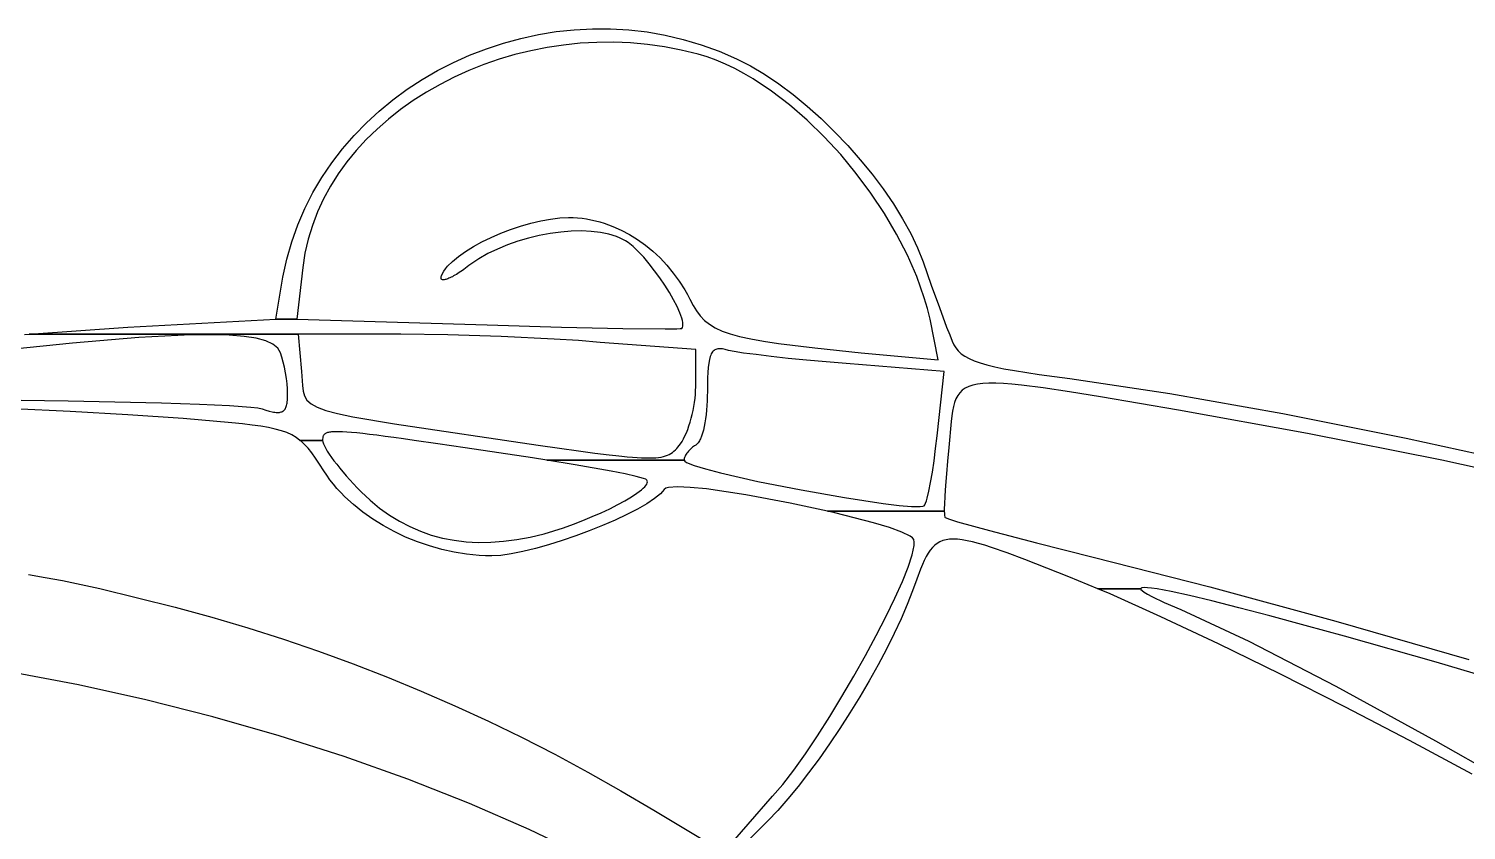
# Model space of a CAD drawing. Extents: x -119 to 121, y -47 to 51.
# Drawn here: x 82.06 to 90.76, y 41.15 to 46 of the extents above; entities that cross this region are included whole.
import ezdxf

# ---------------------------------------------------------------- set-up
doc = ezdxf.new("R2010")
doc.units = 0
doc.layers.add('BLACK', color=7, linetype='CONTINUOUS')

msp = doc.modelspace()

# ---------------------------------------------------------------- linework, layer by layer
at = {"layer": 'BLACK', "linetype": 'CONTINUOUS'}
for p, q in [((84.9369, 45.9113), (85.0419, 45.9398)), ((85.0419, 45.9398), (85.1486, 45.9629)), ((85.1486, 45.9629), (85.2565, 45.9803)), ((85.2565, 45.9803), (85.3655, 45.992)), ((85.3655, 45.992), (85.4752, 45.9977)), ((85.4752, 45.9977), (85.5854, 45.9975)), ((85.5854, 45.9975), (85.6958, 45.991)), ((85.6958, 45.991), (85.8062, 45.9783)), ((85.8062, 45.9783), (85.9162, 45.9592)), ((85.9162, 45.9592), (86.0256, 45.9335)), ((86.0256, 45.9335), (86.1342, 45.9012)), ((84.7326, 45.8382), (84.8337, 45.8773)), ((84.8337, 45.8773), (84.9369, 45.9113)), ((85.1029, 45.865), (85.0063, 45.8412)), ((85.2011, 45.8844), (85.1029, 45.865)), ((85.3005, 45.8994), (85.2011, 45.8844)), ((85.4009, 45.9098), (85.3005, 45.8994)), ((85.5022, 45.9155), (85.4009, 45.9098)), ((85.6041, 45.9163), (85.5022, 45.9155)), ((85.7063, 45.9122), (85.6041, 45.9163)), ((85.8088, 45.9031), (85.7063, 45.9122)), ((85.9111, 45.8888), (85.8088, 45.9031)), ((86.0132, 45.8692), (85.9111, 45.8888)), ((86.1147, 45.8442), (86.0132, 45.8692)), ((86.1342, 45.9012), (86.2416, 45.862)), ((86.2416, 45.862), (86.3475, 45.8159)), ((84.5379, 45.7446), (84.6339, 45.7939)), ((84.6339, 45.7939), (84.7326, 45.8382)), ((84.8185, 45.7812), (84.7277, 45.7451)), ((84.9114, 45.8133), (84.8185, 45.7812)), ((85.0063, 45.8412), (84.9114, 45.8133)), ((86.1698, 45.8272), (86.1147, 45.8442)), ((86.2253, 45.8069), (86.1698, 45.8272)), ((86.281, 45.7833), (86.2253, 45.8069)), ((86.3368, 45.7565), (86.281, 45.7833)), ((86.3475, 45.8159), (86.4318, 45.7733)), ((86.4318, 45.7733), (86.5173, 45.7227)), ((84.355, 45.6317), (84.4448, 45.6905)), ((84.4448, 45.6905), (84.5379, 45.7446)), ((84.6394, 45.7052), (84.5537, 45.6616)), ((84.7277, 45.7451), (84.6394, 45.7052)), ((86.3927, 45.7268), (86.3368, 45.7565)), ((86.4484, 45.6941), (86.3927, 45.7268)), ((86.5593, 45.6207), (86.4484, 45.6941)), ((86.5173, 45.7227), (86.6035, 45.6647)), ((84.2686, 45.5682), (84.355, 45.6317)), ((84.4708, 45.6143), (84.391, 45.5636)), ((84.5537, 45.6616), (84.4708, 45.6143)), ((86.6686, 45.5372), (86.5593, 45.6207)), ((86.6035, 45.6647), (86.6896, 45.6003)), ((86.6896, 45.6003), (86.7751, 45.5301)), ((84.1073, 45.4281), (84.1859, 45.5003)), ((84.1859, 45.5003), (84.2686, 45.5682)), ((84.3145, 45.5094), (84.2415, 45.452)), ((84.391, 45.5636), (84.3145, 45.5094)), ((86.7754, 45.4447), (86.6686, 45.5372)), ((86.7751, 45.5301), (86.8591, 45.4548)), ((84.033, 45.3517), (84.1073, 45.4281)), ((84.2415, 45.452), (84.1723, 45.3915)), ((86.8788, 45.3441), (86.7754, 45.4447)), ((86.8591, 45.4548), (86.9412, 45.3752)), ((83.9633, 45.2712), (84.033, 45.3517)), ((84.1071, 45.328), (84.0461, 45.2615)), ((84.1723, 45.3915), (84.1071, 45.328)), ((86.9781, 45.2365), (86.8788, 45.3441)), ((86.9412, 45.3752), (87.0205, 45.2921)), ((83.8984, 45.1868), (83.9633, 45.2712)), ((84.0461, 45.2615), (83.9894, 45.1923)), ((87.0205, 45.2921), (87.0964, 45.2061)), ((83.8387, 45.0986), (83.8984, 45.1868)), ((83.9894, 45.1923), (83.9375, 45.1204)), ((87.0724, 45.1229), (86.9781, 45.2365)), ((87.0964, 45.2061), (87.1682, 45.1181)), ((83.7843, 45.0067), (83.8387, 45.0986)), ((83.9375, 45.1204), (83.8904, 45.046)), ((87.1607, 45.0042), (87.0724, 45.1229)), ((87.1682, 45.1181), (87.2354, 45.0288)), ((83.7356, 44.9112), (83.7843, 45.0067)), ((83.8904, 45.046), (83.8484, 44.9692)), ((87.2423, 44.8815), (87.1607, 45.0042)), ((87.2354, 45.0288), (87.2971, 44.9388)), ((83.6929, 44.8123), (83.7356, 44.9112)), ((83.8118, 44.89), (83.7806, 44.8087)), ((83.8484, 44.9692), (83.8118, 44.89)), ((87.2971, 44.9388), (87.3527, 44.8491)), ((83.6563, 44.7102), (83.6929, 44.8123)), ((83.7806, 44.8087), (83.7553, 44.7254)), ((84.9803, 44.7838), (85.0412, 44.8044)), ((85.0412, 44.8044), (85.1022, 44.8221)), ((85.1022, 44.8221), (85.1626, 44.8365)), ((85.1626, 44.8365), (85.2215, 44.8473)), ((85.2215, 44.8473), (85.2781, 44.854)), ((85.2781, 44.854), (85.3315, 44.8564)), ((85.3315, 44.8564), (85.3587, 44.8558)), ((85.3587, 44.8558), (85.3858, 44.8542)), ((85.3858, 44.8542), (85.4128, 44.8514)), ((85.4128, 44.8514), (85.4398, 44.8476)), ((85.4398, 44.8476), (85.4666, 44.8427)), ((85.4666, 44.8427), (85.4934, 44.8368)), ((85.4934, 44.8368), (85.52, 44.8298)), ((85.52, 44.8298), (85.5464, 44.8219)), ((85.5464, 44.8219), (85.5726, 44.8129)), ((85.5726, 44.8129), (85.5987, 44.8029)), ((85.5987, 44.8029), (85.6499, 44.7801)), ((87.3162, 44.7557), (87.2423, 44.8815)), ((87.3527, 44.8491), (87.4016, 44.7602)), ((83.7553, 44.7254), (83.736, 44.6401)), ((84.8069, 44.7086), (84.8623, 44.7356)), ((84.8623, 44.7356), (84.9204, 44.7607)), ((84.9204, 44.7607), (84.9803, 44.7838)), ((85.089, 44.7314), (85.0246, 44.7125)), ((85.1542, 44.7471), (85.089, 44.7314)), ((85.2195, 44.7594), (85.1542, 44.7471)), ((85.2843, 44.7682), (85.2195, 44.7594)), ((85.3478, 44.7734), (85.2843, 44.7682)), ((85.4093, 44.7749), (85.3478, 44.7734)), ((85.4681, 44.7726), (85.4093, 44.7749)), ((85.5236, 44.7663), (85.4681, 44.7726)), ((85.5751, 44.7559), (85.5236, 44.7663)), ((85.6218, 44.7413), (85.5751, 44.7559)), ((85.6432, 44.7324), (85.6218, 44.7413)), ((85.6632, 44.7223), (85.6432, 44.7324)), ((85.6499, 44.7801), (85.7, 44.7535)), ((85.6767, 44.7147), (85.6632, 44.7223)), ((85.7, 44.7535), (85.7487, 44.7232)), ((85.7487, 44.7232), (85.7958, 44.6894)), ((87.3817, 44.628), (87.3162, 44.7557)), ((87.4016, 44.7602), (87.4431, 44.6731)), ((83.6262, 44.6049), (83.6563, 44.7102)), ((83.736, 44.6401), (83.7229, 44.553)), ((84.6648, 44.6212), (84.7073, 44.6511)), ((84.7073, 44.6511), (84.755, 44.6803)), ((84.755, 44.6803), (84.8069, 44.7086)), ((84.8431, 44.6378), (84.7889, 44.6073)), ((84.901, 44.6656), (84.8431, 44.6378)), ((84.9617, 44.6906), (84.901, 44.6656)), ((85.0246, 44.7125), (84.9617, 44.6906)), ((85.691, 44.7052), (85.6767, 44.7147)), ((85.7211, 44.681), (85.691, 44.7052)), ((85.7529, 44.6509), (85.7211, 44.681)), ((85.7857, 44.6157), (85.7529, 44.6509)), ((85.7958, 44.6894), (85.8412, 44.6521)), ((85.8412, 44.6521), (85.8846, 44.6115)), ((87.4431, 44.6731), (87.4764, 44.5883)), ((83.6029, 44.4965), (83.6262, 44.6049)), ((83.7229, 44.553), (83.6876, 44.2425)), ((84.5762, 44.532), (84.5863, 44.5465)), ((84.5863, 44.5465), (84.5984, 44.5613)), ((84.5984, 44.5613), (84.6282, 44.5912)), ((84.6282, 44.5912), (84.6648, 44.6212)), ((84.698, 44.5428), (84.6883, 44.5359)), ((84.7079, 44.55), (84.698, 44.5428)), ((84.7181, 44.5577), (84.7079, 44.55)), ((84.7284, 44.5657), (84.7181, 44.5577)), ((84.7389, 44.5742), (84.7284, 44.5657)), ((84.7889, 44.6073), (84.7389, 44.5742)), ((85.8189, 44.5766), (85.7857, 44.6157)), ((85.8517, 44.5347), (85.8189, 44.5766)), ((85.8846, 44.6115), (85.9259, 44.5677)), ((85.9259, 44.5677), (85.9648, 44.5207)), ((87.4379, 44.4992), (87.3817, 44.628)), ((87.4764, 44.5883), (87.5258, 44.4478)), ((83.5606, 44.2425), (83.6029, 44.4965)), ((84.5593, 44.4917), (84.5597, 44.4952)), ((84.5594, 44.4887), (84.5593, 44.4917)), ((84.56, 44.4861), (84.5594, 44.4887)), ((84.5597, 44.4952), (84.5608, 44.4992)), ((84.5606, 44.4849), (84.56, 44.4861)), ((84.5612, 44.4839), (84.5606, 44.4849)), ((84.5608, 44.4992), (84.5625, 44.5036)), ((84.562, 44.483), (84.5612, 44.4839)), ((84.563, 44.4822), (84.562, 44.483)), ((84.5625, 44.5036), (84.5683, 44.5176)), ((84.5652, 44.4809), (84.563, 44.4822)), ((84.568, 44.48), (84.5652, 44.4809)), ((84.5713, 44.4796), (84.568, 44.48)), ((84.5683, 44.5176), (84.5762, 44.532)), ((84.575, 44.4796), (84.5713, 44.4796)), ((84.5792, 44.48), (84.575, 44.4796)), ((84.5839, 44.4809), (84.5792, 44.48)), ((84.589, 44.4822), (84.5839, 44.4809)), ((84.5945, 44.4839), (84.589, 44.4822)), ((84.6004, 44.486), (84.5945, 44.4839)), ((84.6067, 44.4885), (84.6004, 44.486)), ((84.6134, 44.4914), (84.6067, 44.4885)), ((84.6205, 44.4948), (84.6134, 44.4914)), ((84.6279, 44.4985), (84.6205, 44.4948)), ((84.6356, 44.5027), (84.6279, 44.4985)), ((84.6437, 44.5072), (84.6356, 44.5027)), ((84.6521, 44.5121), (84.6437, 44.5072)), ((84.6607, 44.5175), (84.6521, 44.5121)), ((84.6697, 44.5232), (84.6607, 44.5175)), ((84.6789, 44.5294), (84.6697, 44.5232)), ((84.6883, 44.5359), (84.6789, 44.5294)), ((85.8835, 44.4909), (85.8517, 44.5347)), ((85.9136, 44.4463), (85.8835, 44.4909)), ((85.9648, 44.5207), (86.0011, 44.4708)), ((86.0011, 44.4708), (86.0347, 44.418)), ((87.4839, 44.3704), (87.4379, 44.4992)), ((85.9415, 44.4019), (85.9136, 44.4463)), ((85.9663, 44.3589), (85.9415, 44.4019)), ((86.0347, 44.418), (86.0504, 44.3906)), ((86.0504, 44.3906), (86.0653, 44.3625)), ((87.5027, 44.3063), (87.4839, 44.3704)), ((87.5258, 44.4478), (87.5752, 44.3113)), ((85.9875, 44.3181), (85.9663, 44.3589)), ((86.0045, 44.2808), (85.9875, 44.3181)), ((86.0164, 44.2479), (86.0045, 44.2808)), ((86.0653, 44.3625), (86.0852, 44.3249)), ((86.0852, 44.3249), (86.1058, 44.2912)), ((86.1058, 44.2912), (86.1284, 44.2612)), ((87.5188, 44.2425), (87.5027, 44.3063)), ((87.5752, 44.3113), (87.6193, 44.1934)), ((82.6645, 44.1932), (83.5606, 44.2425)), ((83.5606, 44.2425), (83.6876, 44.2425)), ((83.6876, 44.2425), (83.5606, 44.2425)), ((83.6876, 44.2425), (84.8377, 44.2073)), ((84.8377, 44.2073), (85.2877, 44.194)), ((85.2877, 44.194), (85.6596, 44.1861)), ((86.0203, 44.2334), (86.0164, 44.2479)), ((86.0228, 44.2204), (86.0203, 44.2334)), ((86.0203, 44.1918), (86.0228, 44.1995)), ((86.0236, 44.2091), (86.0228, 44.2204)), ((86.0228, 44.1995), (86.0236, 44.2091)), ((86.1284, 44.2612), (86.154, 44.2344)), ((86.154, 44.2344), (86.1837, 44.2105)), ((86.1837, 44.2105), (86.2186, 44.1891)), ((87.5682, 43.9956), (87.5188, 44.2425)), ((87.6193, 44.1934), (87.6377, 44.1459)), ((82.0379, 44.1488), (82.0663, 44.1508)), ((82.0663, 44.1508), (82.6645, 44.1932)), ((82.0663, 44.1508), (83.6947, 44.1508)), ((83.6947, 44.1508), (82.0663, 44.1508)), ((82.7315, 44.1303), (82.3297, 44.0965)), ((83.0447, 44.1464), (82.7315, 44.1303)), ((83.2781, 44.145), (83.0447, 44.1464)), ((83.3678, 44.1377), (83.2781, 44.145)), ((83.4408, 44.1262), (83.3678, 44.1377)), ((83.4983, 44.1105), (83.4408, 44.1262)), ((83.5414, 44.0905), (83.4983, 44.1105)), ((83.6947, 44.1508), (83.7158, 43.925)), ((84.3155, 44.1508), (83.6947, 44.1508)), ((84.6013, 44.1471), (84.3155, 44.1508)), ((84.9241, 44.1367), (84.6013, 44.1471)), ((85.2442, 44.1211), (84.9241, 44.1367)), ((85.3909, 44.1117), (85.2442, 44.1211)), ((85.522, 44.1014), (85.3909, 44.1117)), ((85.6596, 44.1861), (85.9152, 44.1835)), ((85.9152, 44.1835), (85.9873, 44.1841)), ((85.9873, 44.1841), (86.0073, 44.1849)), ((86.0073, 44.1849), (86.0159, 44.1861)), ((86.0159, 44.1861), (86.0203, 44.1918)), ((86.2186, 44.1891), (86.2599, 44.1699)), ((86.2599, 44.1699), (86.3087, 44.1526)), ((86.3087, 44.1526), (86.3661, 44.1367)), ((86.3661, 44.1367), (86.4333, 44.122)), ((86.4333, 44.122), (86.5112, 44.1081)), ((86.5112, 44.1081), (86.6011, 44.0946)), ((87.6377, 44.1459), (87.6528, 44.1085)), ((87.6528, 44.1085), (87.6629, 44.087)), ((82.3297, 44.0965), (81.8306, 44.0446)), ((83.5712, 44.0663), (83.5414, 44.0905)), ((83.5888, 44.0379), (83.5712, 44.0663)), ((83.5967, 44.012), (83.5888, 44.0379)), ((86.1006, 44.0591), (85.522, 44.1014)), ((86.1006, 43.8333), (86.1006, 44.0591)), ((86.1916, 44.0246), (86.1886, 44.0166)), ((86.195, 44.0318), (86.1916, 44.0246)), ((86.1986, 44.0381), (86.195, 44.0318)), ((86.2025, 44.0437), (86.1986, 44.0381)), ((86.2068, 44.0486), (86.2025, 44.0437)), ((86.2115, 44.0527), (86.2068, 44.0486)), ((86.2164, 44.056), (86.2115, 44.0527)), ((86.2218, 44.0587), (86.2164, 44.056)), ((86.2275, 44.0607), (86.2218, 44.0587)), ((86.2337, 44.0621), (86.2275, 44.0607)), ((86.2402, 44.0628), (86.2337, 44.0621)), ((86.2471, 44.0629), (86.2402, 44.0628)), ((86.2623, 44.0614), (86.2471, 44.0629)), ((86.2793, 44.0577), (86.2623, 44.0614)), ((86.2982, 44.052), (86.2793, 44.0577)), ((86.3337, 44.0455), (86.2982, 44.052)), ((86.3906, 44.0369), (86.3337, 44.0455)), ((86.466, 44.0269), (86.3906, 44.0369)), ((86.5566, 44.0159), (86.466, 44.0269)), ((86.6011, 44.0946), (86.8212, 44.0675)), ((86.8212, 44.0675), (87.1025, 44.0379)), ((87.1025, 44.0379), (87.5682, 43.9956)), ((87.6629, 44.087), (87.675, 44.0672)), ((87.675, 44.0672), (87.6898, 44.0492)), ((87.6898, 44.0492), (87.7076, 44.0325)), ((87.7076, 44.0325), (87.7291, 44.0172)), ((83.6044, 43.9825), (83.5967, 44.012)), ((83.6115, 43.9505), (83.6044, 43.9825)), ((83.6179, 43.9171), (83.6115, 43.9505)), ((86.1761, 43.9498), (86.1738, 43.92)), ((86.1793, 43.9758), (86.1761, 43.9498)), ((86.1834, 43.998), (86.1793, 43.9758)), ((86.1886, 44.0166), (86.1834, 43.998)), ((86.6594, 44.0046), (86.5566, 44.0159)), ((86.7714, 43.9935), (86.6594, 44.0046)), ((86.8896, 43.9833), (86.7714, 43.9935)), ((87.0108, 43.9744), (86.8896, 43.9833)), ((87.6034, 43.925), (87.0108, 43.9744)), ((87.7291, 44.0172), (87.7549, 44.0029)), ((87.7549, 44.0029), (87.7854, 43.9896)), ((87.7854, 43.9896), (87.8213, 43.9771)), ((87.8213, 43.9771), (87.863, 43.9651)), ((87.863, 43.9651), (87.9111, 43.9535)), ((87.9111, 43.9535), (87.9662, 43.9422)), ((87.9662, 43.9422), (88.0289, 43.9309)), ((83.6233, 43.8834), (83.6179, 43.9171)), ((83.6275, 43.8504), (83.6233, 43.8834)), ((83.6302, 43.8193), (83.6275, 43.8504)), ((83.7158, 43.925), (83.7204, 43.8403)), ((86.1714, 43.8478), (86.1712, 43.8051)), ((86.1723, 43.886), (86.1714, 43.8478)), ((86.1738, 43.92), (86.1723, 43.886)), ((87.5611, 43.537), (87.6034, 43.925)), ((87.8054, 43.8492), (87.7771, 43.8432)), ((87.8377, 43.8531), (87.8054, 43.8492)), ((87.8745, 43.855), (87.8377, 43.8531)), ((87.9159, 43.8548), (87.8745, 43.855)), ((87.9623, 43.8527), (87.9159, 43.8548)), ((88.014, 43.8487), (87.9623, 43.8527)), ((88.0714, 43.8428), (88.014, 43.8487)), ((88.0289, 43.9309), (88.1788, 43.9078)), ((88.1788, 43.9078), (88.3654, 43.8827)), ((88.3654, 43.8827), (88.9707, 43.792)), ((83.6297, 43.7509), (83.6308, 43.7697)), ((83.6309, 43.8047), (83.6302, 43.8193)), ((83.6308, 43.7697), (83.6311, 43.791)), ((83.6311, 43.791), (83.6309, 43.8047)), ((83.7204, 43.8403), (83.7241, 43.8064)), ((83.7241, 43.8064), (83.7322, 43.7772)), ((83.7322, 43.7772), (83.7476, 43.7517)), ((86.0932, 43.7386), (86.0964, 43.7629)), ((86.0964, 43.7629), (86.0987, 43.7869)), ((86.0987, 43.7869), (86.1001, 43.8104)), ((86.1001, 43.8104), (86.1006, 43.8333)), ((86.1708, 43.7761), (86.1699, 43.7475)), ((86.1712, 43.8051), (86.1708, 43.7761)), ((87.6757, 43.76), (87.6673, 43.7379)), ((87.686, 43.7797), (87.6757, 43.76)), ((87.6986, 43.797), (87.686, 43.7797)), ((87.7136, 43.812), (87.6986, 43.797)), ((87.7315, 43.8246), (87.7136, 43.812)), ((87.7526, 43.835), (87.7315, 43.8246)), ((87.7771, 43.8432), (87.7526, 43.835)), ((88.2041, 43.8256), (88.0714, 43.8428)), ((88.3631, 43.8016), (88.2041, 43.8256)), ((88.5507, 43.7711), (88.3631, 43.8016)), ((89.0216, 43.6922), (88.5507, 43.7711)), ((88.9707, 43.792), (89.6544, 43.6705)), ((81.6415, 43.7557), (82.3022, 43.7479)), ((82.3144, 43.6836), (81.9731, 43.6993)), ((82.3022, 43.7479), (82.8683, 43.7354)), ((82.6639, 43.6635), (82.3144, 43.6836)), ((82.8683, 43.7354), (83.097, 43.7277)), ((83.097, 43.7277), (83.2796, 43.719)), ((83.2796, 43.719), (83.4084, 43.7095)), ((83.4084, 43.7095), (83.4503, 43.7045)), ((83.4503, 43.7045), (83.4759, 43.6993)), ((83.4759, 43.6993), (83.4986, 43.692)), ((83.4986, 43.692), (83.5191, 43.6861)), ((83.5191, 43.6861), (83.5374, 43.6817)), ((83.5374, 43.6817), (83.5458, 43.6801)), ((83.5458, 43.6801), (83.5538, 43.6789)), ((83.5538, 43.6789), (83.5612, 43.678)), ((83.5612, 43.678), (83.5682, 43.6776)), ((83.5682, 43.6776), (83.5747, 43.6776)), ((83.5747, 43.6776), (83.5809, 43.6781)), ((83.5809, 43.6781), (83.5865, 43.6789)), ((83.5865, 43.6789), (83.5918, 43.6803)), ((83.5918, 43.6803), (83.5967, 43.682)), ((83.5967, 43.682), (83.6012, 43.6843)), ((83.6012, 43.6843), (83.6053, 43.687)), ((83.6053, 43.687), (83.609, 43.6902)), ((83.609, 43.6902), (83.6124, 43.6939)), ((83.6124, 43.6939), (83.6155, 43.6981)), ((83.6155, 43.6981), (83.6183, 43.7028)), ((83.6183, 43.7028), (83.6207, 43.708)), ((83.6207, 43.708), (83.6229, 43.7138)), ((83.6229, 43.7138), (83.6248, 43.7201)), ((83.6248, 43.7201), (83.6264, 43.727)), ((83.6264, 43.727), (83.6277, 43.7344)), ((83.6277, 43.7344), (83.6288, 43.7423)), ((83.6288, 43.7423), (83.6297, 43.7509)), ((83.7476, 43.7517), (83.7727, 43.7292)), ((83.7727, 43.7292), (83.8104, 43.7088)), ((83.8104, 43.7088), (83.8631, 43.6896)), ((83.8631, 43.6896), (83.9336, 43.6708)), ((86.0792, 43.6657), (86.0846, 43.6898)), ((86.0846, 43.6898), (86.0893, 43.7142)), ((86.0893, 43.7142), (86.0932, 43.7386)), ((86.1661, 43.6919), (86.1633, 43.6653)), ((86.1683, 43.7193), (86.1661, 43.6919)), ((86.1699, 43.7475), (86.1683, 43.7193)), ((87.6549, 43.686), (87.6504, 43.6562)), ((87.6604, 43.7132), (87.6549, 43.686)), ((87.6673, 43.7379), (87.6604, 43.7132)), ((89.8037, 43.5509), (89.0216, 43.6922)), ((82.9978, 43.6402), (82.6639, 43.6635)), ((83.2925, 43.6146), (82.9978, 43.6402)), ((83.3577, 43.608), (83.2925, 43.6146)), ((83.416, 43.6013), (83.3577, 43.608)), ((83.4681, 43.5942), (83.416, 43.6013)), ((83.5145, 43.5863), (83.4681, 43.5942)), ((83.5559, 43.5773), (83.5145, 43.5863)), ((83.9336, 43.6708), (84.0246, 43.6516)), ((84.0246, 43.6516), (84.2784, 43.6085)), ((84.2784, 43.6085), (85.1481, 43.4805)), ((86.052, 43.5749), (86.0596, 43.5964)), ((86.0596, 43.5964), (86.0667, 43.6188)), ((86.0667, 43.6188), (86.0733, 43.6419)), ((86.0733, 43.6419), (86.0792, 43.6657)), ((86.1518, 43.5926), (86.1469, 43.5712)), ((86.1561, 43.6155), (86.1518, 43.5926)), ((86.16, 43.6398), (86.1561, 43.6155)), ((86.1633, 43.6653), (86.16, 43.6398)), ((87.6465, 43.6237), (87.6317, 43.4664)), ((87.6504, 43.6562), (87.6465, 43.6237)), ((89.6544, 43.6705), (90.4009, 43.5217)), ((83.5929, 43.5671), (83.5559, 43.5773)), ((83.626, 43.5552), (83.5929, 43.5671)), ((83.6559, 43.5414), (83.626, 43.5552)), ((83.6831, 43.5253), (83.6559, 43.5414)), ((83.7055, 43.5088), (83.6831, 43.5253)), ((83.7082, 43.5068), (83.7055, 43.5088)), ((83.7055, 43.5088), (83.8428, 43.5088)), ((83.8428, 43.5088), (83.7055, 43.5088)), ((83.732, 43.4854), (83.7082, 43.5068)), ((83.843, 43.5164), (83.8428, 43.5088)), ((83.8428, 43.5088), (83.844, 43.4997)), ((83.8436, 43.5235), (83.843, 43.5164)), ((83.8441, 43.5269), (83.8436, 43.5235)), ((83.844, 43.4997), (83.8476, 43.4885)), ((83.8449, 43.5301), (83.8441, 43.5269)), ((83.8458, 43.5331), (83.8449, 43.5301)), ((83.847, 43.5361), (83.8458, 43.5331)), ((83.8485, 43.5388), (83.847, 43.5361)), ((83.8503, 43.5414), (83.8485, 43.5388)), ((83.8524, 43.5439), (83.8503, 43.5414)), ((83.8548, 43.5462), (83.8524, 43.5439)), ((83.8576, 43.5483), (83.8548, 43.5462)), ((83.8609, 43.5503), (83.8576, 43.5483)), ((83.8645, 43.5521), (83.8609, 43.5503)), ((83.8686, 43.5537), (83.8645, 43.5521)), ((83.8732, 43.5552), (83.8686, 43.5537)), ((83.8783, 43.5566), (83.8732, 43.5552)), ((83.8839, 43.5577), (83.8783, 43.5566)), ((83.8901, 43.5587), (83.8839, 43.5577)), ((83.8969, 43.5595), (83.8901, 43.5587)), ((83.9043, 43.5601), (83.8969, 43.5595)), ((83.9123, 43.5606), (83.9043, 43.5601)), ((83.921, 43.5609), (83.9123, 43.5606)), ((83.9303, 43.561), (83.921, 43.5609)), ((83.9404, 43.5609), (83.9303, 43.561)), ((83.9628, 43.5601), (83.9404, 43.5609)), ((83.9885, 43.5586), (83.9628, 43.5601)), ((84.0174, 43.5564), (83.9885, 43.5586)), ((84.05, 43.5533), (84.0174, 43.5564)), ((84.0864, 43.5495), (84.05, 43.5533)), ((84.1268, 43.5448), (84.0864, 43.5495)), ((84.1715, 43.5394), (84.1268, 43.5448)), ((84.2206, 43.533), (84.1715, 43.5394)), ((84.2743, 43.5258), (84.2206, 43.533)), ((84.3328, 43.5177), (84.2743, 43.5258)), ((84.3965, 43.5088), (84.3328, 43.5177)), ((84.5397, 43.4881), (84.3965, 43.5088)), ((86.0089, 43.4876), (86.018, 43.5018)), ((86.018, 43.5018), (86.027, 43.5178)), ((86.027, 43.5178), (86.0357, 43.5354)), ((86.0357, 43.5354), (86.044, 43.5545)), ((86.044, 43.5545), (86.052, 43.5749)), ((86.1194, 43.4993), (86.1158, 43.4942)), ((86.1228, 43.5051), (86.1194, 43.4993)), ((86.1262, 43.5114), (86.1228, 43.5051)), ((86.1295, 43.5184), (86.1262, 43.5114)), ((86.1357, 43.5339), (86.1295, 43.5184)), ((86.1415, 43.5516), (86.1357, 43.5339)), ((86.1469, 43.5712), (86.1415, 43.5516)), ((87.5526, 43.4589), (87.5611, 43.537)), ((90.6165, 43.3885), (89.8037, 43.5509)), ((90.4009, 43.5217), (91.1947, 43.3491)), ((83.7548, 43.4608), (83.732, 43.4854)), ((83.7775, 43.4328), (83.7548, 43.4608)), ((83.8005, 43.4011), (83.7775, 43.4328)), ((83.8476, 43.4885), (83.8534, 43.4753)), ((83.8534, 43.4753), (83.8613, 43.4603)), ((83.8613, 43.4603), (83.8712, 43.4436)), ((83.8712, 43.4436), (83.883, 43.4254)), ((83.883, 43.4254), (83.8965, 43.4059)), ((84.7058, 43.4636), (84.5397, 43.4881)), ((85.1128, 43.4029), (84.7058, 43.4636)), ((85.1481, 43.4805), (85.2766, 43.4619)), ((85.2766, 43.4619), (85.3903, 43.4458)), ((85.3903, 43.4458), (85.4901, 43.4322)), ((85.4901, 43.4322), (85.5773, 43.4211)), ((85.5773, 43.4211), (85.6164, 43.4165)), ((85.6164, 43.4165), (85.6527, 43.4125)), ((85.6527, 43.4125), (85.6864, 43.4092)), ((85.8909, 43.4079), (85.9051, 43.4109)), ((85.9051, 43.4109), (85.9181, 43.4146)), ((85.9181, 43.4146), (85.93, 43.419)), ((85.93, 43.419), (85.9409, 43.424)), ((85.9409, 43.424), (85.9509, 43.4296)), ((85.9509, 43.4296), (85.9603, 43.436)), ((85.9603, 43.436), (85.9691, 43.4429)), ((85.9691, 43.4429), (85.9774, 43.4505)), ((85.9774, 43.4505), (85.9854, 43.4588)), ((85.9854, 43.4588), (85.9932, 43.4678)), ((85.9932, 43.4678), (86.001, 43.4773)), ((86.001, 43.4773), (86.0089, 43.4876)), ((86.0361, 43.4121), (86.0335, 43.406)), ((86.0393, 43.4183), (86.0361, 43.4121)), ((86.0431, 43.4247), (86.0393, 43.4183)), ((86.0473, 43.431), (86.0431, 43.4247)), ((86.0521, 43.4373), (86.0473, 43.431)), ((86.0572, 43.4436), (86.0521, 43.4373)), ((86.0628, 43.4497), (86.0572, 43.4436)), ((86.0686, 43.4556), (86.0628, 43.4497)), ((86.0747, 43.4613), (86.0686, 43.4556)), ((86.081, 43.4666), (86.0747, 43.4613)), ((86.0874, 43.4717), (86.081, 43.4666)), ((86.094, 43.4763), (86.0874, 43.4717)), ((86.1006, 43.4805), (86.094, 43.4763)), ((86.1045, 43.4829), (86.1006, 43.4805)), ((86.1084, 43.486), (86.1045, 43.4829)), ((86.1121, 43.4897), (86.1084, 43.486)), ((86.1158, 43.4942), (86.1121, 43.4897)), ((87.543, 43.3845), (87.5526, 43.4589)), ((87.6317, 43.4664), (87.6241, 43.3837)), ((83.8244, 43.3654), (83.8005, 43.4011)), ((83.8499, 43.3253), (83.8244, 43.3654)), ((83.8678, 43.2978), (83.8499, 43.3253)), ((83.8965, 43.4059), (83.9116, 43.3853)), ((83.9116, 43.3853), (83.9282, 43.3637)), ((83.9282, 43.3637), (83.9462, 43.3412)), ((83.9462, 43.3412), (83.9857, 43.2945)), ((85.1999, 43.3888), (85.1128, 43.4029)), ((85.3707, 43.3611), (85.1999, 43.3888)), ((85.1999, 43.3888), (86.03, 43.3888)), ((86.03, 43.3888), (85.1999, 43.3888)), ((85.5882, 43.3227), (85.3707, 43.3611)), ((85.6864, 43.4092), (85.7175, 43.4065)), ((85.7175, 43.4065), (85.7462, 43.4044)), ((85.7462, 43.4044), (85.7727, 43.403)), ((85.7727, 43.403), (85.797, 43.4022)), ((85.797, 43.4022), (85.8193, 43.4021)), ((85.8193, 43.4021), (85.8397, 43.4025)), ((85.8397, 43.4025), (85.8583, 43.4037)), ((85.8583, 43.4037), (85.8754, 43.4054)), ((85.8754, 43.4054), (85.8909, 43.4079)), ((86.0301, 43.3915), (86.03, 43.3888)), ((86.03, 43.3888), (86.0341, 43.3823)), ((86.0304, 43.3943), (86.0301, 43.3915)), ((86.0309, 43.3971), (86.0304, 43.3943)), ((86.0316, 43.4), (86.0309, 43.3971)), ((86.0325, 43.403), (86.0316, 43.4)), ((86.0335, 43.406), (86.0325, 43.403)), ((86.0341, 43.3823), (86.0458, 43.3747)), ((86.0458, 43.3747), (86.0905, 43.3567)), ((86.0905, 43.3567), (86.1599, 43.3356)), ((86.1599, 43.3356), (86.2502, 43.3121)), ((87.5328, 43.3156), (87.543, 43.3845)), ((87.6241, 43.3837), (87.6174, 43.306)), ((91.4456, 43.2084), (90.6165, 43.3885)), ((83.8871, 43.2707), (83.8678, 43.2978)), ((83.9078, 43.2441), (83.8871, 43.2707)), ((83.9297, 43.2181), (83.9078, 43.2441)), ((83.9857, 43.2945), (84.0292, 43.2464)), ((84.0292, 43.2464), (84.0521, 43.2223)), ((85.6742, 43.3057), (85.5882, 43.3227)), ((85.7409, 43.2908), (85.6742, 43.3057)), ((85.7853, 43.2784), (85.7409, 43.2908)), ((85.7981, 43.2733), (85.7853, 43.2784)), ((85.7919, 43.2278), (85.7992, 43.2363)), ((85.8043, 43.2689), (85.7981, 43.2733)), ((85.7992, 43.2363), (85.8045, 43.2442)), ((85.8077, 43.2638), (85.8043, 43.2689)), ((85.8045, 43.2442), (85.8077, 43.2515)), ((85.8088, 43.258), (85.8077, 43.2638)), ((85.8077, 43.2515), (85.8088, 43.258)), ((86.2502, 43.3121), (86.4769, 43.2608)), ((86.4769, 43.2608), (86.7382, 43.2089)), ((87.5118, 43.2011), (87.5223, 43.2539)), ((87.5223, 43.2539), (87.5328, 43.3156)), ((87.6174, 43.306), (87.6119, 43.2351)), ((83.9529, 43.1926), (83.9297, 43.2181)), ((83.9773, 43.1678), (83.9529, 43.1926)), ((84.0295, 43.1198), (83.9773, 43.1678)), ((84.0521, 43.2223), (84.0757, 43.1983)), ((84.0757, 43.1983), (84.1308, 43.1465)), ((85.6725, 43.1437), (85.7114, 43.1668)), ((85.7114, 43.1668), (85.7447, 43.1888)), ((85.7447, 43.1888), (85.7717, 43.2092)), ((85.7717, 43.2092), (85.7827, 43.2188)), ((85.7827, 43.2188), (85.7919, 43.2278)), ((85.8519, 43.1567), (85.8053, 43.1255)), ((85.8874, 43.1858), (85.8519, 43.1567)), ((85.9004, 43.1995), (85.8874, 43.1858)), ((85.9101, 43.2124), (85.9004, 43.1995)), ((85.9193, 43.2193), (85.9101, 43.2124)), ((85.936, 43.2241), (85.9193, 43.2193)), ((85.9897, 43.2278), (85.936, 43.2241)), ((86.0674, 43.2243), (85.9897, 43.2278)), ((86.1649, 43.2146), (86.0674, 43.2243)), ((86.4033, 43.1797), (86.1649, 43.2146)), ((86.673, 43.1295), (86.4033, 43.1797)), ((86.7382, 43.2089), (87.0019, 43.1623)), ((87.0019, 43.1623), (87.2355, 43.1269)), ((87.4967, 43.1424), (87.5016, 43.159)), ((87.5016, 43.159), (87.5118, 43.2011)), ((87.6078, 43.1727), (87.6054, 43.1206)), ((87.6119, 43.2351), (87.6078, 43.1727)), ((84.0858, 43.0746), (84.0295, 43.1198)), ((84.1459, 43.0321), (84.0858, 43.0746)), ((84.1308, 43.1465), (84.1878, 43.0994)), ((84.1878, 43.0994), (84.2466, 43.0572)), ((85.4749, 43.0472), (85.5293, 43.0712)), ((85.5293, 43.0712), (85.5808, 43.0955)), ((85.5808, 43.0955), (85.6288, 43.1198)), ((85.6288, 43.1198), (85.6725, 43.1437)), ((85.7489, 43.093), (85.6844, 43.0598)), ((85.8053, 43.1255), (85.7489, 43.093)), ((86.8973, 43.0805), (86.673, 43.1295)), ((86.9416, 43.0708), (86.8973, 43.0805)), ((86.8973, 43.0805), (87.6049, 43.0805)), ((87.6049, 43.0805), (86.8973, 43.0805)), ((87.1771, 43.01), (86.9416, 43.0708)), ((87.2355, 43.1269), (87.331, 43.1153)), ((87.331, 43.1153), (87.4069, 43.1087)), ((87.4069, 43.1087), (87.459, 43.1079)), ((87.459, 43.1079), (87.475, 43.1099)), ((87.475, 43.1099), (87.4835, 43.1137)), ((87.4835, 43.1137), (87.4876, 43.1196)), ((87.4876, 43.1196), (87.492, 43.1292)), ((87.492, 43.1292), (87.4967, 43.1424)), ((87.6054, 43.1206), (87.6049, 43.0989)), ((87.6049, 43.0989), (87.6049, 43.0805)), ((87.6049, 43.0805), (87.6054, 43.0654)), ((87.6054, 43.0654), (87.6065, 43.0541)), ((84.2094, 42.9928), (84.1459, 43.0321)), ((84.2759, 42.9567), (84.2094, 42.9928)), ((84.2466, 43.0572), (84.3073, 43.0197)), ((84.3073, 43.0197), (84.3698, 42.9871)), ((84.3698, 42.9871), (84.4342, 42.9592)), ((85.2421, 42.9614), (85.3012, 42.9806)), ((85.3012, 42.9806), (85.3602, 43.0015)), ((85.3602, 43.0015), (85.4183, 43.0238)), ((85.4183, 43.0238), (85.4749, 43.0472)), ((85.5368, 42.9932), (85.4568, 42.9611)), ((85.6132, 43.0263), (85.5368, 42.9932)), ((85.6844, 43.0598), (85.6132, 43.0263)), ((87.2724, 42.981), (87.1771, 43.01)), ((87.3473, 42.9539), (87.2724, 42.981)), ((87.6065, 43.0541), (87.6082, 43.0465)), ((87.6082, 43.0465), (87.6092, 43.0443)), ((87.6092, 43.0443), (87.6105, 43.0431)), ((87.6105, 43.0431), (87.6164, 43.0394)), ((87.6164, 43.0394), (87.631, 43.0337)), ((87.631, 43.0337), (87.685, 43.0165)), ((87.685, 43.0165), (87.8786, 42.9628)), ((84.3449, 42.924), (84.2759, 42.9567)), ((84.416, 42.8951), (84.3449, 42.924)), ((84.489, 42.87), (84.416, 42.8951)), ((84.4342, 42.9592), (84.5005, 42.9361)), ((84.5005, 42.9361), (84.5687, 42.9179)), ((84.5687, 42.9179), (84.6387, 42.9044)), ((84.6387, 42.9044), (84.7107, 42.8957)), ((84.7107, 42.8957), (84.7846, 42.8918)), ((84.7846, 42.8918), (84.8605, 42.8927)), ((84.8605, 42.8927), (84.9383, 42.8984)), ((84.9383, 42.8984), (85.018, 42.9089)), ((85.018, 42.9089), (85.0997, 42.9242)), ((85.0997, 42.9242), (85.1834, 42.9443)), ((85.1834, 42.9443), (85.2421, 42.9614)), ((85.2918, 42.9022), (85.2098, 42.8765)), ((85.3746, 42.9305), (85.2918, 42.9022)), ((85.4568, 42.9611), (85.3746, 42.9305)), ((87.3978, 42.9297), (87.3473, 42.9539)), ((87.4127, 42.9188), (87.3978, 42.9297)), ((87.42, 42.909), (87.4127, 42.9188)), ((87.4228, 42.8931), (87.42, 42.909)), ((87.4219, 42.8721), (87.4228, 42.8931)), ((87.5784, 42.8953), (87.562, 42.8858)), ((87.5963, 42.9026), (87.5784, 42.8953)), ((87.6157, 42.9078), (87.5963, 42.9026)), ((87.6369, 42.9108), (87.6157, 42.9078)), ((87.6601, 42.9117), (87.6369, 42.9108)), ((87.6854, 42.9106), (87.6601, 42.9117)), ((87.7129, 42.9073), (87.6854, 42.9106)), ((87.743, 42.902), (87.7129, 42.9073)), ((87.7756, 42.8947), (87.743, 42.902)), ((87.8111, 42.8853), (87.7756, 42.8947)), ((87.8786, 42.9628), (88.1621, 42.8893)), ((88.1621, 42.8893), (88.5065, 42.8032)), ((84.5633, 42.8491), (84.489, 42.87)), ((84.6385, 42.8324), (84.5633, 42.8491)), ((84.7143, 42.8202), (84.6385, 42.8324)), ((84.7902, 42.8128), (84.7143, 42.8202)), ((84.8281, 42.8109), (84.7902, 42.8128)), ((84.8659, 42.8103), (84.8281, 42.8109)), ((84.9209, 42.8133), (84.8659, 42.8103)), ((84.9842, 42.822), (84.9209, 42.8133)), ((85.0545, 42.8359), (84.9842, 42.822)), ((85.1302, 42.8543), (85.0545, 42.8359)), ((85.2098, 42.8765), (85.1302, 42.8543)), ((87.3861, 42.7424), (87.4102, 42.8157)), ((87.4102, 42.8157), (87.4219, 42.8721)), ((87.4952, 42.8057), (87.4837, 42.783)), ((87.5071, 42.8261), (87.4952, 42.8057)), ((87.5195, 42.8444), (87.5071, 42.8261)), ((87.5327, 42.8604), (87.5195, 42.8444)), ((87.5468, 42.8742), (87.5327, 42.8604)), ((87.562, 42.8858), (87.5468, 42.8742)), ((87.8496, 42.8739), (87.8111, 42.8853)), ((87.8912, 42.8605), (87.8496, 42.8739)), ((87.9845, 42.8278), (87.8912, 42.8605)), ((88.0926, 42.7873), (87.9845, 42.8278)), ((88.5065, 42.8032), (89.2111, 42.6232)), ((87.3511, 42.6546), (87.3861, 42.7424)), ((87.4611, 42.7307), (87.438, 42.6693)), ((87.4723, 42.758), (87.4611, 42.7307)), ((87.4837, 42.783), (87.4723, 42.758)), ((88.3584, 42.6833), (88.0926, 42.7873)), ((82.0623, 42.6975), (82.1644, 42.68)), ((82.1644, 42.68), (82.2693, 42.6602)), ((82.2693, 42.6602), (82.4952, 42.6127)), ((87.3064, 42.5547), (87.3511, 42.6546)), ((87.438, 42.6693), (87.4129, 42.5986)), ((88.5339, 42.6109), (88.3584, 42.6833)), ((82.4952, 42.6127), (82.95, 42.5004)), ((87.2534, 42.4452), (87.3064, 42.5547)), ((87.4129, 42.5986), (87.3809, 42.5166)), ((88.6098, 42.5796), (88.5339, 42.6109)), ((88.5339, 42.6109), (88.794, 42.6109)), ((88.794, 42.6109), (88.5339, 42.6109)), ((88.916, 42.4423), (88.6098, 42.5796)), ((88.7948, 42.6134), (88.794, 42.6109)), ((88.794, 42.6109), (88.7949, 42.6077)), ((88.7972, 42.6155), (88.7948, 42.6134)), ((88.7949, 42.6077), (88.8017, 42.5999)), ((88.8012, 42.617), (88.7972, 42.6155)), ((88.8142, 42.6184), (88.8012, 42.617)), ((88.8017, 42.5999), (88.8151, 42.59)), ((88.8338, 42.6178), (88.8142, 42.6184)), ((88.8151, 42.59), (88.8352, 42.578)), ((88.8599, 42.615), (88.8338, 42.6178)), ((88.8352, 42.578), (88.8619, 42.5638)), ((88.8926, 42.6102), (88.8599, 42.615)), ((88.8619, 42.5638), (88.9354, 42.529)), ((88.9775, 42.5942), (88.8926, 42.6102)), ((89.0884, 42.5698), (88.9775, 42.5942)), ((89.225, 42.5372), (89.0884, 42.5698)), ((89.2111, 42.6232), (89.9744, 42.4148)), ((82.95, 42.5004), (83.1717, 42.4392)), ((87.3809, 42.5166), (87.3435, 42.4301)), ((88.9354, 42.529), (89.0357, 42.4857)), ((89.0357, 42.4857), (89.4482, 42.2937)), ((89.3875, 42.4962), (89.225, 42.5372)), ((89.5755, 42.447), (89.3875, 42.4962)), ((83.1717, 42.4392), (83.3899, 42.3745)), ((83.3899, 42.3745), (83.605, 42.3061)), ((87.1935, 42.3285), (87.2534, 42.4452)), ((87.3435, 42.4301), (87.3012, 42.3397)), ((89.2635, 42.2782), (88.916, 42.4423)), ((89.7889, 42.3896), (89.5755, 42.447)), ((90.0277, 42.3239), (89.7889, 42.3896)), ((89.9744, 42.4148), (90.7793, 42.1835)), ((83.605, 42.3061), (83.8173, 42.2338)), ((87.1281, 42.207), (87.1935, 42.3285)), ((87.3012, 42.3397), (87.2544, 42.2465)), ((89.4482, 42.2937), (89.974, 42.0222)), ((90.5809, 42.1682), (90.0277, 42.3239)), ((83.8173, 42.2338), (84.027, 42.1576)), ((87.0584, 42.0832), (87.1281, 42.207)), ((87.2544, 42.2465), (87.2038, 42.1512)), ((89.639, 42.0941), (89.2635, 42.2782)), ((82.3647, 42.0297), (81.9569, 42.1077)), ((84.027, 42.1576), (84.2344, 42.0774)), ((87.2038, 42.1512), (87.1498, 42.0546)), ((91.1674, 41.9931), (90.5809, 42.1682)), ((82.7724, 41.9392), (82.3647, 42.0297)), ((84.2344, 42.0774), (84.4398, 41.9929)), ((86.9858, 41.9596), (87.0584, 42.0832)), ((87.1498, 42.0546), (87.0929, 41.9577)), ((90.029, 41.8968), (89.639, 42.0941)), ((89.974, 42.0222), (90.5777, 41.692)), ((83.1779, 41.8364), (82.7724, 41.9392)), ((84.4398, 41.9929), (84.6436, 41.9041)), ((86.9118, 41.8385), (86.9858, 41.9596)), ((87.0929, 41.9577), (87.0337, 41.8613)), ((84.6436, 41.9041), (84.8459, 41.8107)), ((87.0337, 41.8613), (86.9727, 41.7662)), ((90.4201, 41.6931), (90.029, 41.8968)), ((83.5789, 41.7219), (83.1779, 41.8364)), ((84.8459, 41.8107), (85.0471, 41.7128)), ((86.8376, 41.7224), (86.9118, 41.8385)), ((86.9727, 41.7662), (86.9104, 41.6732)), ((83.9731, 41.5962), (83.5789, 41.7219)), ((85.0471, 41.7128), (85.2475, 41.6101)), ((86.7646, 41.6137), (86.8376, 41.7224)), ((86.9104, 41.6732), (86.8473, 41.5833)), ((90.7991, 41.4896), (90.4201, 41.6931)), ((90.5777, 41.692), (91.2238, 41.3233)), ((84.3583, 41.4596), (83.9731, 41.5962)), ((85.2475, 41.6101), (85.4474, 41.5025)), ((86.6941, 41.515), (86.7646, 41.6137)), ((85.4474, 41.5025), (85.647, 41.3899)), ((86.6276, 41.4285), (86.6941, 41.515)), ((86.7839, 41.4973), (86.7208, 41.4159)), ((86.8473, 41.5833), (86.7839, 41.4973)), ((84.7323, 41.3128), (84.3583, 41.4596)), ((86.5663, 41.3568), (86.6276, 41.4285)), ((86.7208, 41.4159), (86.6584, 41.3401)), ((85.647, 41.3899), (85.8466, 41.2722)), ((86.2699, 41.0182), (86.5663, 41.3568)), ((86.6584, 41.3401), (86.5973, 41.2708)), ((85.0927, 41.156), (84.7323, 41.3128)), ((85.8466, 41.2722), (86.2699, 41.0182)), ((86.5973, 41.2708), (86.538, 41.2087)), ((85.4374, 40.9899), (85.0927, 41.156)), ((86.538, 41.2087), (86.3123, 40.9829))]:
    msp.add_line(p, q, dxfattribs=at)

doc.saveas('drawing.dxf')
